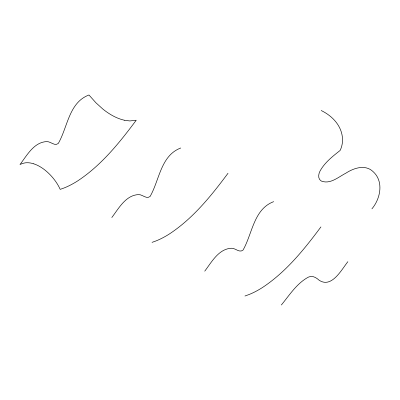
<?xml version="1.0" encoding="UTF-8"?>
<svg xmlns="http://www.w3.org/2000/svg" width="400" height="400" viewBox="0 0 400 400"><rect width="100%" height="100%" fill="white"/><g stroke="black" fill="none" stroke-linecap="round" stroke-linejoin="round"><path stroke-width="0.6" d="M347.87 261.68C341.64 269.49 331.615 288.755 319.065 280.175C316.22 277.59 312.305 275.14 308.415 277.11C296.8 283.34 289.495 295.085 281.34 305.01M371.895 208.87C380.43 198.78 384.01 181.565 373.205 171.735C365.42 164.06 353.755 168.015 345.815 173.21C338.375 177.015 330.14 184.635 321.27 181.02C317.695 178.98 318.35 174.15 320.035 171.06C324.7 162.53 332.58 156.4 340.085 150.495C342.9 144.945 343.175 138.36 341.44 132.44A18.115 10.46 60 0 0 337.63 124.31C333.595 118.25 327.67 113.675 321.18 110.495M111.805 217.535C118.645 208.535 125.69 195.235 138.415 194.6C142.43 194.27 146.4 199.515 150.075 196.48C159.495 180.18 160.67 155.56 180.76 147.995M204.73 271.185C211.57 262.185 218.61 248.885 231.34 248.245C235.355 247.915 239.325 253.165 243 250.13C252.415 233.83 253.595 209.21 273.685 201.645M228.025 173.245C211.22 195.84 193.1 218.385 169.33 234.01A69.07 33.215 -49.2 0 1 156.24 240.845L152.015 242.38M320.945 226.895C304.145 249.49 286.025 272.03 262.255 287.66A69.07 33.215 -49.2 0 1 249.16 294.49L244.94 296.025M124.645 120.28L129.79 120.94L136.215 120.24C119.415 142.835 101.295 165.38 77.525 181.005A69.07 33.215 -49.2 0 1 64.43 187.84L60.21 189.375C56.81 181.955 51.555 175.455 45.255 170.305A40.365 23.305 60 0 0 36.75 164.98L33.845 163.845M33.845 163.845A39.315 22.7 60 0 0 25.285 162.84L22.585 163.425L20 164.53C26.835 155.53 33.88 142.23 46.605 141.595C50.625 141.265 54.595 146.51 58.27 143.475C67.7 127.265 68.855 102.51 88.955 94.99L95.945 102.8L102.835 109.045A61.95 35.765 60 0 0 124.645 120.28"/></g></svg>
